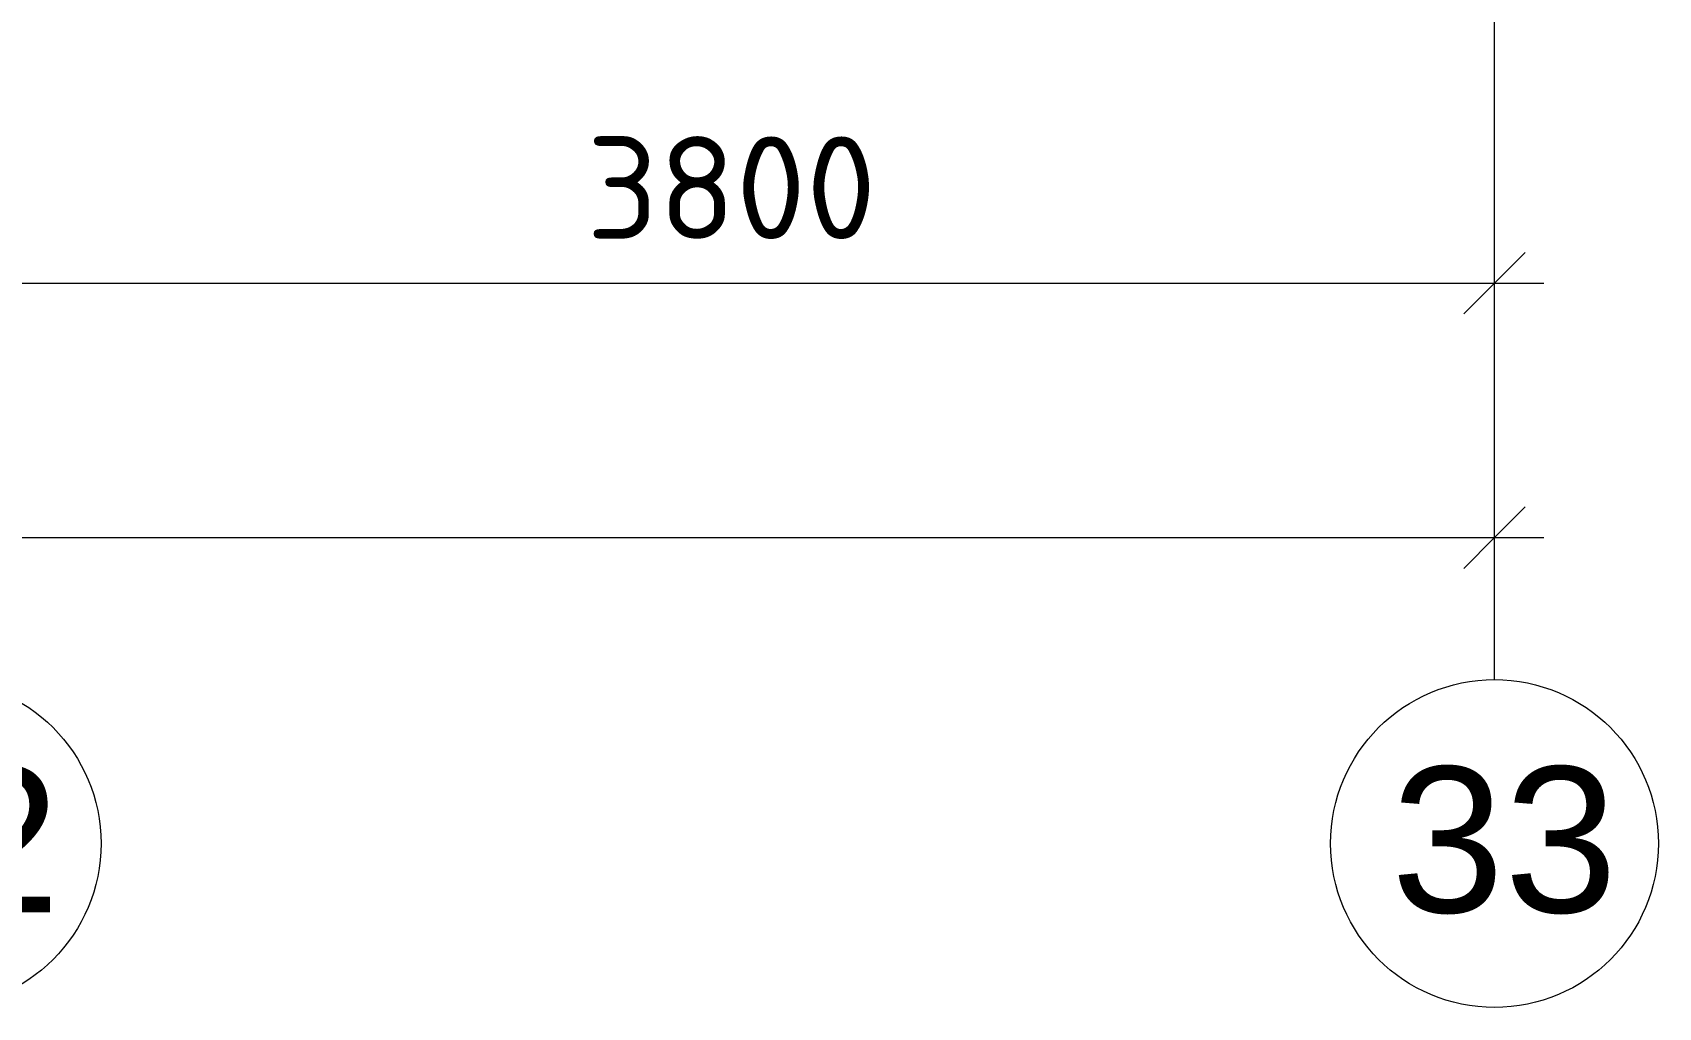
# Model space of a CAD drawing. Header units: millimetres. Extents: x -3817 to 677485, y -22715 to 103890.
# Drawn here: x 673518 to 677485, y -830 to 1549 of the extents above; entities that cross this region are included whole.
import ezdxf

# ---------------------------------------------------------------- set-up
doc = ezdxf.new("R2010")
doc.units = ezdxf.units.MM
doc.layers.add('PDF _Геометрия', color=7, linetype='Continuous', true_color=0x1d1d1d)
doc.layers.add('PDF _Текст', color=7, linetype='Continuous')
doc.styles.add('PDF ArialMT', font='arial.ttf')
doc.styles.add('PDF ISOCPEUR', font='isocpeur.ttf')

msp = doc.modelspace()

# ---------------------------------------------------------------- linework, layer by layer
at = {"layer": 'PDF _Геометрия', "color": 253, "lineweight": 9, "true_color": 0xaaaaaa}
msp.add_lwpolyline([(677085.5, -30.4), (677085.5, 2469.6), (677085.5, 4736.5)], dxfattribs=at)
at = {"layer": 'PDF _Геометрия', "color": 7, "lineweight": 9}
for points in [[(636635.5, 1057.2), (636635.5, 937.2), (636935.5, 937.2), (641435.5, 937.2), (644935.5, 937.2), (646735.5, 937.2), (650685.5, 937.2), (652785.5, 937.2), (657885.5, 937.2), (659285.5, 937.2), (662785.5, 937.2), (668035.5, 937.2), (673285.5, 937.2), (677205.5, 937.2)], [(677085.5, 743.3), (677085.5, 937.2), (677085.5, 1057.2)], [(677085.5, 122.2), (677085.5, 316.1), (677085.5, 436.1)], [(636515.5, 316.1), (677205.5, 316.1)]]:
    msp.add_lwpolyline(points, dxfattribs=at)
at = {"layer": 'PDF _Геометрия', "color": 7, "lineweight": 20}
for points in [[(677160.5, 1012.2), (677085.5, 937.2), (677010.5, 862.2)], [(677160.5, 391.1), (677085.5, 316.1), (677010.5, 241.1)]]:
    msp.add_lwpolyline(points, dxfattribs=at)
at = {"layer": 'PDF _Геометрия', "color": 253, "lineweight": 9, "true_color": 0xaaaaaa}
for centre in [(673285.5, -430.4), (677085.5, -430.4)]:
    msp.add_circle(centre, 400, dxfattribs=at)
at = {"layer": 'PDF _Геометрия', "color": 253, "lineweight": 20, "true_color": 0xaaaaaa}
for centre in [(673285.5, -430.4), (677085.5, -430.4)]:
    msp.add_circle(centre, 400, dxfattribs=at)

# ---------------------------------------------------------------- texts
at = {"layer": 'PDF _Текст', "insert": (674869.4, 1170), "char_height": 250.11, "attachment_point": 4, "style": 'PDF ISOCPEUR'}
msp.add_mtext('3800', dxfattribs=at)
at = {"layer": 'PDF _Текст', "color": 9, "true_color": 0xbebebe, "char_height": 355.6, "attachment_point": 4, "style": 'PDF ArialMT'}
for s, insert in [('32', (673032.9, -423.2)), ('33', (676832.9, -423.2))]:
    msp.add_mtext(s, dxfattribs=dict(at, insert=insert))

doc.saveas('drawing.dxf')
